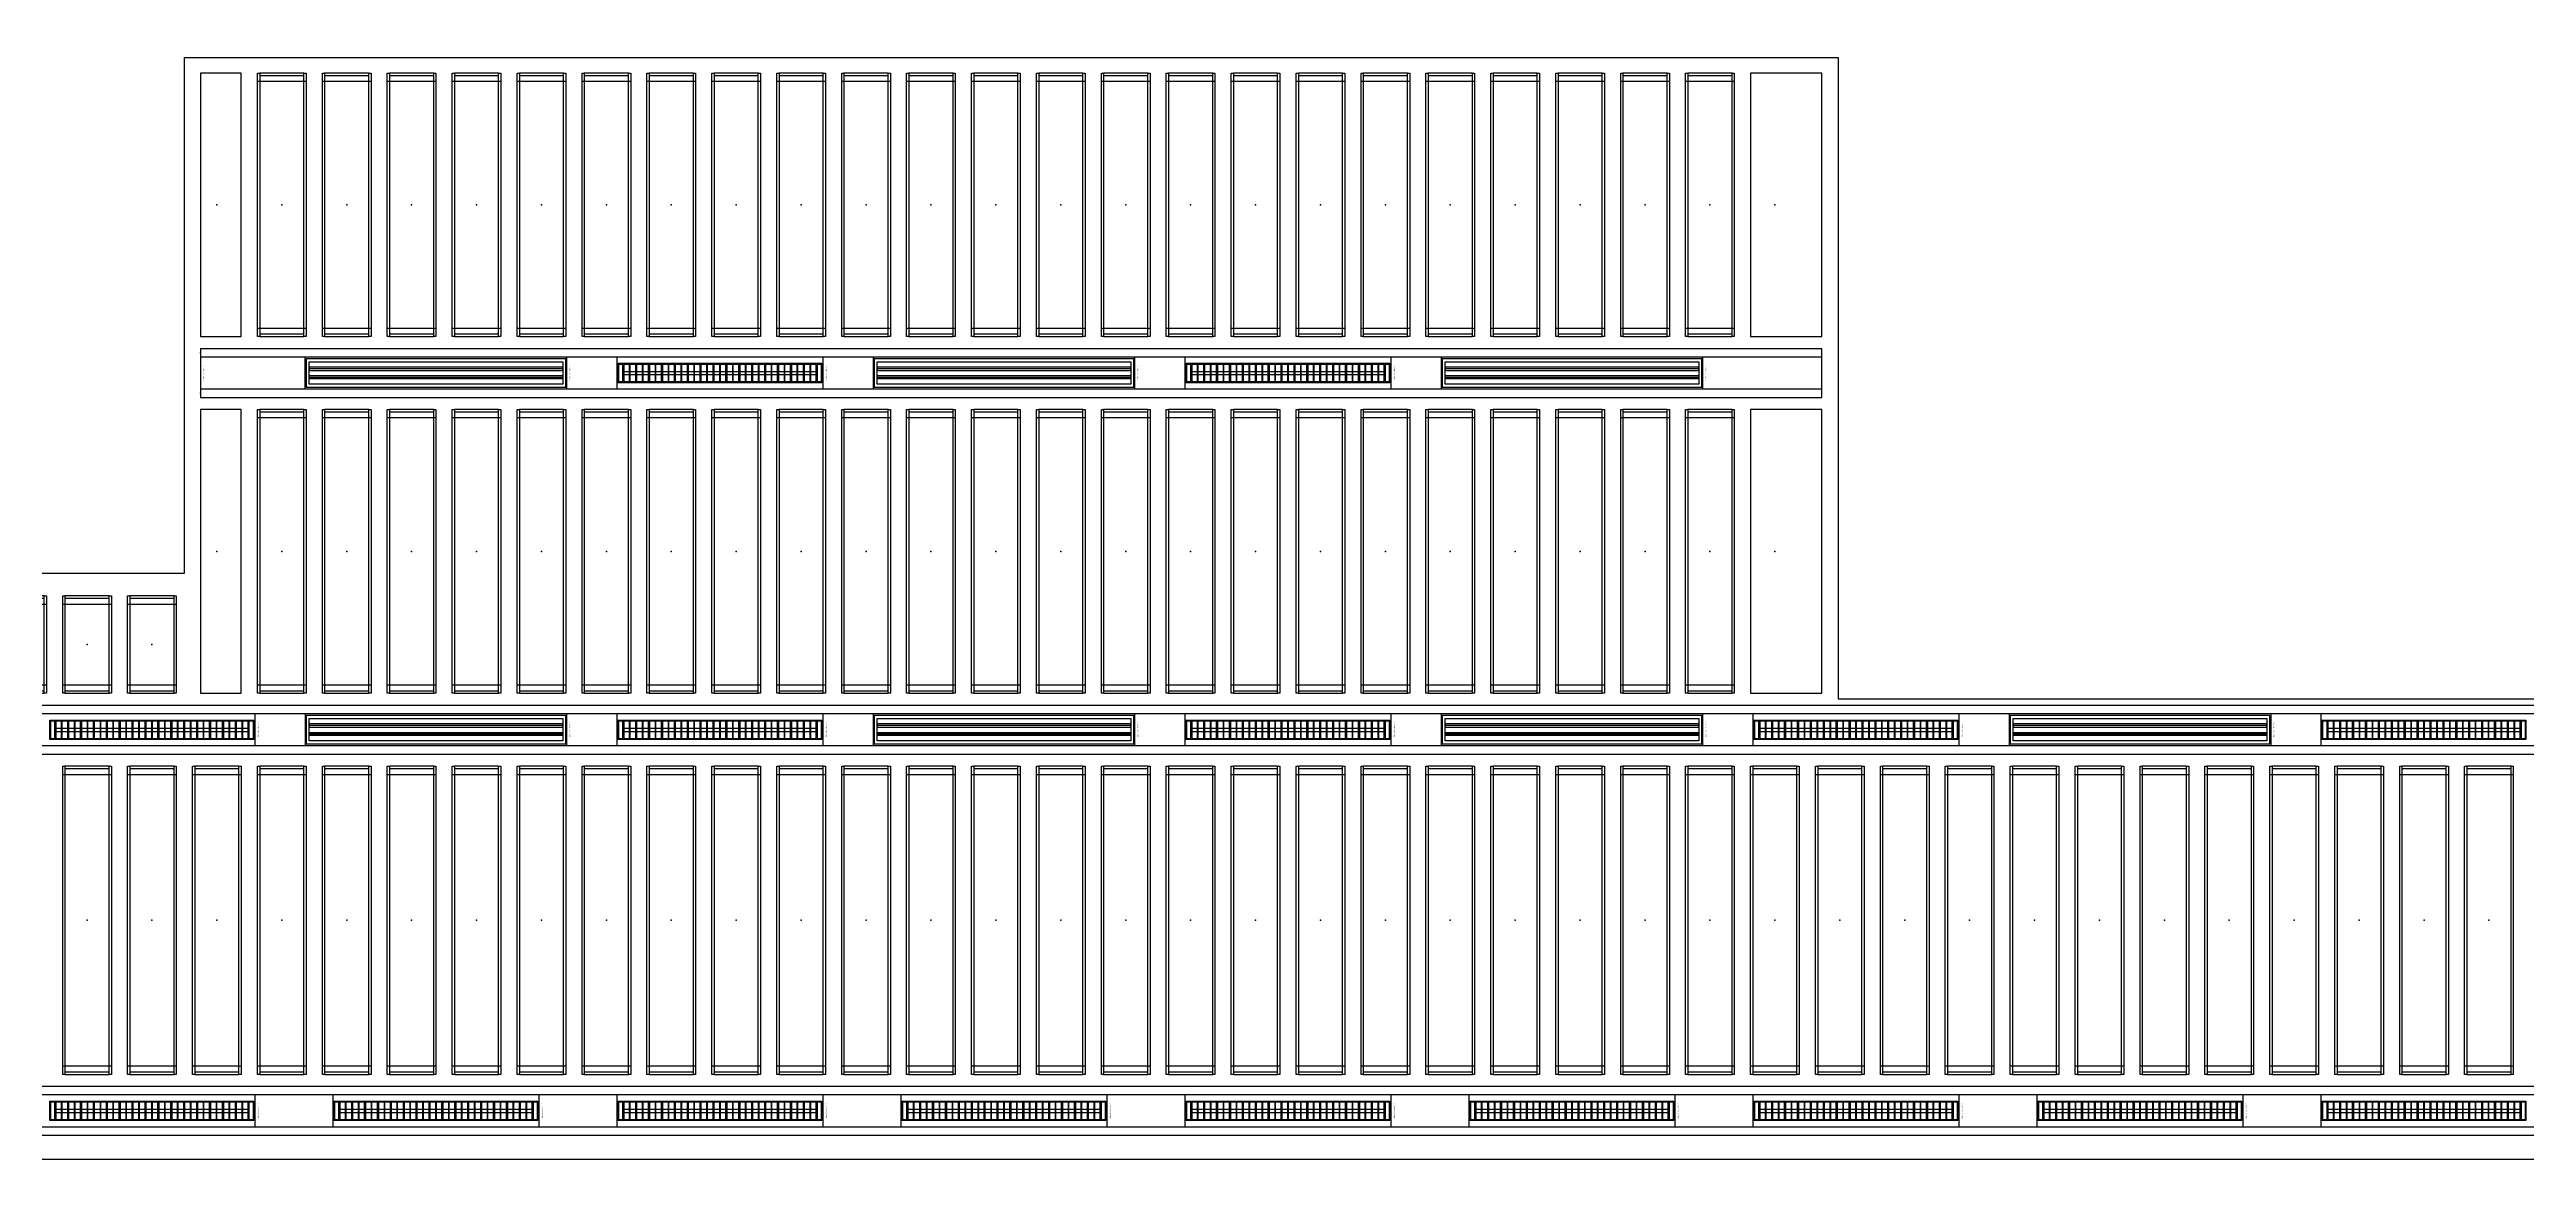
# Model space of a CAD drawing. Header units: millimetres. Extents: x 813027 to 1148939, y -931049 to -10.
# Drawn here: x 903509 to 918771, y -873847 to -867002 of the extents above; entities that cross this region are included whole.
import ezdxf
from ezdxf.enums import TextEntityAlignment as Align

# ---------------------------------------------------------------- set-up
doc = ezdxf.new("R2010")
doc.units = ezdxf.units.MM
for name, color, linetype in [('000 - WIPEOUT', 250, 'Continuous'), ('001 - ASCESSORIES', 1, 'Continuous'), ('A04_TUBE SERIES', 2, 'Continuous'), ('A11_ALU.SOLID SHEET', 7, 'Continuous')]:
    doc.layers.add(name, color=color, linetype=linetype)

# ---------------------------------------------------------------- blocks, each defined once
blk = doc.blocks.new('*U493')
at = {"layer": 'A11_ALU.SOLID SHEET', "color": 0}
blk.add_lwpolyline([(483, -98.8), (483, 98.8), (0, 98.8), (0, -98.8)], close=True, dxfattribs=at)
at = {"layer": 'Defpoints', "color": 250}
blk.add_point((0, 0), dxfattribs=at)
blk.add_text('AL.SHEET-HAT-TYPE-R', height=6, rotation=270, dxfattribs=at).set_placement((15, 0), align=Align.BOTTOM_CENTER)
blk = doc.blocks.new('*U503')
at = {"layer": 'A11_ALU.SOLID SHEET', "color": 0}
blk.add_lwpolyline([(735, -98.8), (735, 98.8), (0, 98.8), (0, -98.8)], close=True, dxfattribs=at)
at = {"layer": 'Defpoints', "color": 250}
blk.add_point((0, 0), dxfattribs=at)
blk.add_text('AL.SHEET-HAT-TYPE-R', height=6, rotation=270, dxfattribs=at).set_placement((15, 0), align=Align.BOTTOM_CENTER)
blk = doc.blocks.new('*U485')
at = {"color": 1}
blk.add_wipeout([(628, -60), (-629, -60), (-629, 60), (628, 60)], dxfattribs=at).dxf.layer = '000 - WIPEOUT'
at = {"layer": '001 - ASCESSORIES', "color": 0}
blk.add_lwpolyline([(628, -60), (-629, -60), (-629, 60), (628, 60)], close=True, dxfattribs=at)
at = {"layer": '001 - ASCESSORIES'}
for points in [[(623, -55), (-624, -55), (-624, 55), (623, 55)], [(-593, -55), (-598, -55), (-598, 55), (-593, 55)], [(-559, -55), (-554, -55), (-554, 55), (-559, 55)], [(-514, -55), (-519, -55), (-519, 55), (-514, 55)], [(-479, -55), (-474, -55), (-474, 55), (-479, 55)], [(-435, -55), (-440, -55), (-440, 55), (-435, 55)], [(-400, -55), (-395, -55), (-395, 55), (-400, 55)], [(-355, -55), (-360, -55), (-360, 55), (-355, 55)], [(-320, -55), (-315, -55), (-315, 55), (-320, 55)], [(-276, -55), (-281, -55), (-281, 55), (-276, 55)], [(-241, -55), (-236, -55), (-236, 55), (-241, 55)], [(-196, -55), (-201, -55), (-201, 55), (-196, 55)], [(-161, -55), (-156, -55), (-156, 55), (-161, 55)], [(-117, -55), (-122, -55), (-122, 55), (-117, 55)], [(-82, -55), (-77, -55), (-77, 55), (-82, 55)], [(-37, -55), (-42, -55), (-42, 55), (-37, 55)], [(-3, -55), (3, -55), (3, 55), (-3, 55)], [(42, -55), (37, -55), (37, 55), (42, 55)], [(77, -55), (82, -55), (82, 55), (77, 55)], [(122, -55), (117, -55), (117, 55), (122, 55)], [(156, -55), (161, -55), (161, 55), (156, 55)], [(201, -55), (196, -55), (196, 55), (201, 55)], [(236, -55), (241, -55), (241, 55), (236, 55)], [(281, -55), (276, -55), (276, 55), (281, 55)], [(315, -55), (320, -55), (320, 55), (315, 55)], [(360, -55), (355, -55), (355, 55), (360, 55)], [(395, -55), (400, -55), (400, 55), (395, 55)], [(440, -55), (435, -55), (435, 55), (440, 55)], [(474, -55), (479, -55), (479, 55), (474, 55)], [(519, -55), (514, -55), (514, 55), (519, 55)], [(554, -55), (559, -55), (559, 55), (554, 55)], [(598, -55), (593, -55), (593, 55), (598, 55)]]:
    blk.add_lwpolyline(points, close=True, dxfattribs=at)
for points in [[(-593, 10), (-559, 10)], [(-554, 10), (-519, 10)], [(-514, 10), (-479, 10)], [(-474, 10), (-440, 10)], [(-435, 10), (-400, 10)], [(-395, 10), (-360, 10)], [(-355, 10), (-320, 10)], [(-315, 10), (-281, 10)], [(-276, 10), (-241, 10)], [(-236, 10), (-201, 10)], [(-196, 10), (-161, 10)], [(-156, 10), (-122, 10)], [(-117, 10), (-82, 10)], [(-77, 10), (-42, 10)], [(-37, 10), (-3, 10)], [(3, 10), (37, 10)], [(42, 10), (77, 10)], [(82, 10), (117, 10)], [(122, 10), (156, 10)], [(161, 10), (196, 10)], [(201, 10), (236, 10)], [(241, 10), (276, 10)], [(281, 10), (315, 10)], [(320, 10), (355, 10)], [(360, 10), (395, 10)], [(400, 10), (435, 10)], [(440, 10), (474, 10)], [(479, 10), (514, 10)], [(519, 10), (554, 10)], [(559, 10), (593, 10)], [(-593, -10), (-559, -10)], [(-554, -10), (-519, -10)], [(-514, -10), (-479, -10)], [(-474, -10), (-440, -10)], [(-435, -10), (-400, -10)], [(-395, -10), (-360, -10)], [(-355, -10), (-320, -10)], [(-315, -10), (-281, -10)], [(-276, -10), (-241, -10)], [(-236, -10), (-201, -10)], [(-196, -10), (-161, -10)], [(-156, -10), (-122, -10)], [(-117, -10), (-82, -10)], [(-77, -10), (-42, -10)], [(-37, -10), (-3, -10)], [(3, -10), (37, -10)], [(42, -10), (77, -10)], [(82, -10), (117, -10)], [(122, -10), (156, -10)], [(161, -10), (196, -10)], [(201, -10), (236, -10)], [(241, -10), (276, -10)], [(281, -10), (315, -10)], [(320, -10), (355, -10)], [(360, -10), (395, -10)], [(400, -10), (435, -10)], [(440, -10), (474, -10)], [(479, -10), (514, -10)], [(519, -10), (554, -10)], [(559, -10), (593, -10)]]:
    blk.add_lwpolyline(points, dxfattribs=at)
blk = doc.blocks.new('*U484')
at = {"layer": '001 - ASCESSORIES', "color": 0, "linetype": 'ByBlock'}
blk.add_lwpolyline([(800, 87), (-800, 87), (-800, -87), (800, -87)], close=True, dxfattribs=at)
at = {"layer": '001 - ASCESSORIES', "linetype": 'ByBlock'}
for points in [[(-782, 69), (782, 69), (782, -69), (-782, -69)], [(782, 36), (-782, 36), (-782, 16), (782, 16)], [(-782, -16), (782, -16), (782, -36), (-782, -36)]]:
    blk.add_lwpolyline(points, close=True, dxfattribs=at)
for points in [[(782, 26), (-782, 26)], [(-782, -26), (782, -26)]]:
    blk.add_lwpolyline(points, dxfattribs=at)
blk = doc.blocks.new('*U488')
at = {"layer": 'A11_ALU.SOLID SHEET', "color": 0}
blk.add_lwpolyline([(311.5, -98.8), (311.5, 98.8), (0, 98.8), (0, -98.8)], close=True, dxfattribs=at)
at = {"layer": 'Defpoints', "color": 250}
blk.add_point((0, 0), dxfattribs=at)
blk.add_text('AL.SHEET-HAT-TYPE-R', height=6, rotation=270, dxfattribs=at).set_placement((15, 0), align=Align.BOTTOM_CENTER)
blk = doc.blocks.new('*U494')
at = {"layer": 'A11_ALU.SOLID SHEET', "color": 0}
blk.add_lwpolyline([(483, -98.8), (483, 98.8), (0, 98.8), (0, -98.8)], close=True, dxfattribs=at)
at = {"layer": 'Defpoints', "color": 250}
blk.add_point((0, 0), dxfattribs=at)
blk.add_text('AL.SHEET-HAT-TYPE-R', height=6, rotation=270, dxfattribs=at).set_placement((15, 0), align=Align.BOTTOM_CENTER)
blk = doc.blocks.new('*U504')
blk.add_wipeout([(-25, 0), (25, 0), (25, 9990), (-25, 9990)]).dxf.layer = '000 - WIPEOUT'
blk.add_point((0, 0))
at = {"layer": 'A04_TUBE SERIES', "color": 0}
blk.add_lwpolyline([(-25, 0), (25, 0), (25, 9990), (-25, 9990)], close=True, dxfattribs=at)
blk.add_attdef('EXTR.OVL-LENGTH_', (-25, -59), '', height=5)
blk = doc.blocks.new('*U502')
blk.add_wipeout([(-25, 0), (25, 0), (25, 9990), (-25, 9990)]).dxf.layer = '000 - WIPEOUT'
blk.add_point((0, 0))
at = {"layer": 'A04_TUBE SERIES', "color": 0}
blk.add_lwpolyline([(-25, 0), (25, 0), (25, 9990), (-25, 9990)], close=True, dxfattribs=at)
blk.add_attdef('EXTR.OVL-LENGTH_', (-25, -59), '', height=5)
blk = doc.blocks.new('*U489')
at = {"layer": 'A11_ALU.SOLID SHEET', "color": 0}
blk.add_lwpolyline([(645, -99), (645, 99), (0, 99), (0, -99)], close=True, dxfattribs=at)
at = {"layer": 'Defpoints', "color": 250}
blk.add_point((0, 0), dxfattribs=at)
blk.add_text('AL.SHEET-HAT-TYPE-R', height=6, rotation=270, dxfattribs=at).set_placement((15, 0), align=Align.BOTTOM_CENTER)
blk = doc.blocks.new('*U495')
blk.add_wipeout([(-25, 0), (25, 0), (25, 134900), (-25, 134900)]).dxf.layer = '000 - WIPEOUT'
at = {"layer": 'A04_TUBE SERIES', "color": 0}
blk.add_lwpolyline([(-25, 0), (25, 0), (25, 134900), (-25, 134900)], close=True, dxfattribs=at)
blk.add_attdef('EXTR.OVL-LENGTH_', (-25, -59), '', height=5)
blk = doc.blocks.new('*U492')
blk.add_wipeout([(-25, 0), (25, 0), (25, 134900), (-25, 134900)]).dxf.layer = '000 - WIPEOUT'
at = {"layer": 'A04_TUBE SERIES', "color": 0}
blk.add_lwpolyline([(-25, 0), (25, 0), (25, 134900), (-25, 134900)], close=True, dxfattribs=at)
blk.add_attdef('EXTR.OVL-LENGTH_', (-25, -59), '', height=5)
blk = doc.blocks.new('*U514')
for p, q in [((-762.8, 4250), (-762.8, 4550)), ((762.5, 4550), (762.5, 4250)), ((-762.8, 3850), (-762.8, 4150)), ((762.5, 4150), (762.5, 3850)), ((-762.8, 3450), (-762.8, 3750)), ((762.5, 3750), (762.5, 3450)), ((-762.8, 3050), (-762.8, 3350)), ((762.5, 3350), (762.5, 3050)), ((-762.8, 2650), (-762.8, 2950)), ((762.5, 2950), (762.5, 2650)), ((-762.8, 2250), (-762.8, 2550)), ((762.5, 2550), (762.5, 2250)), ((-762.8, 1850), (-762.8, 2150)), ((762.5, 2150), (762.5, 1850)), ((-762.8, 1450), (-762.8, 1750)), ((762.5, 1750), (762.5, 1450)), ((-762.8, 1050), (-762.8, 1350)), ((762.5, 1350), (762.5, 1050)), ((-762.8, 650), (-762.8, 950)), ((762.5, 950), (762.5, 650)), ((-762.8, 250), (-762.8, 550)), ((762.5, 550), (762.5, 250)), ((-762.8, -150), (-762.8, 150)), ((762.5, 150), (762.5, -150)), ((-762.8, -550), (-762.8, -250)), ((762.5, -250), (762.5, -550)), ((-762.8, -950), (-762.8, -650)), ((762.5, -650), (762.5, -950)), ((-762.8, -1350), (-762.8, -1050)), ((762.5, -1050), (762.5, -1350)), ((-762.8, -1750), (-762.8, -1450)), ((762.5, -1450), (762.5, -1750)), ((-762.8, -2150), (-762.8, -1850)), ((762.5, -1850), (762.5, -2150)), ((-762.8, -2550), (-762.8, -2250)), ((762.5, -2250), (762.5, -2550)), ((-762.8, -2950), (-762.8, -2650)), ((762.5, -2650), (762.5, -2950)), ((-762.8, -3350), (-762.8, -3050)), ((762.5, -3050), (762.5, -3350)), ((-762.8, -3750), (-762.8, -3450)), ((762.5, -3450), (762.5, -3750)), ((-762.8, -4150), (-762.8, -3850)), ((762.5, -3850), (762.5, -4150)), ((-762.8, -4550), (-762.8, -4250)), ((762.5, -4250), (762.5, -4550))]:
    blk.add_line(p, q)
for p in [(0, 4400), (0, 4000), (0, 3600), (0, 3200), (0, 2800), (0, 2400), (0, 2000), (0, 1600), (0, 1200), (0, 800), (0, 400), (0, 0), (0, -400), (0, -800), (0, -1200), (0, -1600), (0, -2000), (0, -2400), (0, -2800), (0, -3200), (0, -3600), (0, -4000), (0, -4400)]:
    blk.add_point(p)
at = {"layer": 'A11_ALU.SOLID SHEET', "color": 0}
for points in [[(-812.5, 4550), (812.5, 4550), (812.5, 4536), (-812.5, 4536)], [(-812.5, 4264), (-798.5, 4264), (-798.5, 4536), (-812.5, 4536)], [(812.5, 4536), (798.5, 4536), (798.5, 4264), (812.5, 4264)], [(-812.5, 4264), (812.5, 4264), (812.5, 4250), (-812.5, 4250)], [(-812.5, 4150), (812.5, 4150), (812.5, 4136), (-812.5, 4136)], [(-812.5, 3864), (-798.5, 3864), (-798.5, 4136), (-812.5, 4136)], [(812.5, 4136), (798.5, 4136), (798.5, 3864), (812.5, 3864)], [(-812.5, 3864), (812.5, 3864), (812.5, 3850), (-812.5, 3850)], [(-812.5, 3750), (812.5, 3750), (812.5, 3736), (-812.5, 3736)], [(-812.5, 3464), (-798.5, 3464), (-798.5, 3736), (-812.5, 3736)], [(812.5, 3736), (798.5, 3736), (798.5, 3464), (812.5, 3464)], [(-812.5, 3464), (812.5, 3464), (812.5, 3450), (-812.5, 3450)], [(-812.5, 3350), (812.5, 3350), (812.5, 3336), (-812.5, 3336)], [(-812.5, 3064), (-798.5, 3064), (-798.5, 3336), (-812.5, 3336)], [(812.5, 3336), (798.5, 3336), (798.5, 3064), (812.5, 3064)], [(-812.5, 3064), (812.5, 3064), (812.5, 3050), (-812.5, 3050)], [(-812.5, 2950), (812.5, 2950), (812.5, 2936), (-812.5, 2936)], [(-812.5, 2664), (-798.5, 2664), (-798.5, 2936), (-812.5, 2936)], [(812.5, 2936), (798.5, 2936), (798.5, 2664), (812.5, 2664)], [(-812.5, 2664), (812.5, 2664), (812.5, 2650), (-812.5, 2650)], [(-812.5, 2550), (812.5, 2550), (812.5, 2536), (-812.5, 2536)], [(-812.5, 2264), (-798.5, 2264), (-798.5, 2536), (-812.5, 2536)], [(812.5, 2536), (798.5, 2536), (798.5, 2264), (812.5, 2264)], [(-812.5, 2264), (812.5, 2264), (812.5, 2250), (-812.5, 2250)], [(-812.5, 2150), (812.5, 2150), (812.5, 2136), (-812.5, 2136)], [(-812.5, 1864), (-798.5, 1864), (-798.5, 2136), (-812.5, 2136)], [(812.5, 2136), (798.5, 2136), (798.5, 1864), (812.5, 1864)], [(-812.5, 1864), (812.5, 1864), (812.5, 1850), (-812.5, 1850)], [(-812.5, 1750), (812.5, 1750), (812.5, 1736), (-812.5, 1736)], [(-812.5, 1464), (-798.5, 1464), (-798.5, 1736), (-812.5, 1736)], [(812.5, 1736), (798.5, 1736), (798.5, 1464), (812.5, 1464)], [(-812.5, 1464), (812.5, 1464), (812.5, 1450), (-812.5, 1450)], [(-812.5, 1350), (812.5, 1350), (812.5, 1336), (-812.5, 1336)], [(-812.5, 1064), (-798.5, 1064), (-798.5, 1336), (-812.5, 1336)], [(812.5, 1336), (798.5, 1336), (798.5, 1064), (812.5, 1064)], [(-812.5, 1064), (812.5, 1064), (812.5, 1050), (-812.5, 1050)], [(-812.5, 950), (812.5, 950), (812.5, 936), (-812.5, 936)], [(-812.5, 664), (-798.5, 664), (-798.5, 936), (-812.5, 936)], [(812.5, 936), (798.5, 936), (798.5, 664), (812.5, 664)], [(-812.5, 664), (812.5, 664), (812.5, 650), (-812.5, 650)], [(-812.5, 550), (812.5, 550), (812.5, 536), (-812.5, 536)], [(-812.5, 264), (-798.5, 264), (-798.5, 536), (-812.5, 536)], [(812.5, 536), (798.5, 536), (798.5, 264), (812.5, 264)], [(-812.5, 264), (812.5, 264), (812.5, 250), (-812.5, 250)], [(-812.5, 150), (812.5, 150), (812.5, 136), (-812.5, 136)], [(-812.5, -136), (-798.5, -136), (-798.5, 136), (-812.5, 136)], [(812.5, 136), (798.5, 136), (798.5, -136), (812.5, -136)], [(-812.5, -136), (812.5, -136), (812.5, -150), (-812.5, -150)], [(-812.5, -250), (812.5, -250), (812.5, -264), (-812.5, -264)], [(-812.5, -536), (-798.5, -536), (-798.5, -264), (-812.5, -264)], [(812.5, -264), (798.5, -264), (798.5, -536), (812.5, -536)], [(-812.5, -536), (812.5, -536), (812.5, -550), (-812.5, -550)], [(-812.5, -650), (812.5, -650), (812.5, -664), (-812.5, -664)], [(-812.5, -936), (-798.5, -936), (-798.5, -664), (-812.5, -664)], [(812.5, -664), (798.5, -664), (798.5, -936), (812.5, -936)], [(-812.5, -936), (812.5, -936), (812.5, -950), (-812.5, -950)], [(-812.5, -1050), (812.5, -1050), (812.5, -1064), (-812.5, -1064)], [(-812.5, -1336), (-798.5, -1336), (-798.5, -1064), (-812.5, -1064)], [(812.5, -1064), (798.5, -1064), (798.5, -1336), (812.5, -1336)], [(-812.5, -1336), (812.5, -1336), (812.5, -1350), (-812.5, -1350)], [(-812.5, -1450), (812.5, -1450), (812.5, -1464), (-812.5, -1464)], [(-812.5, -1736), (-798.5, -1736), (-798.5, -1464), (-812.5, -1464)], [(812.5, -1464), (798.5, -1464), (798.5, -1736), (812.5, -1736)], [(-812.5, -1736), (812.5, -1736), (812.5, -1750), (-812.5, -1750)], [(-812.5, -1850), (812.5, -1850), (812.5, -1864), (-812.5, -1864)], [(-812.5, -2136), (-798.5, -2136), (-798.5, -1864), (-812.5, -1864)], [(812.5, -1864), (798.5, -1864), (798.5, -2136), (812.5, -2136)], [(-812.5, -2136), (812.5, -2136), (812.5, -2150), (-812.5, -2150)], [(-812.5, -2250), (812.5, -2250), (812.5, -2264), (-812.5, -2264)], [(-812.5, -2536), (-798.5, -2536), (-798.5, -2264), (-812.5, -2264)], [(812.5, -2264), (798.5, -2264), (798.5, -2536), (812.5, -2536)], [(-812.5, -2536), (812.5, -2536), (812.5, -2550), (-812.5, -2550)], [(-812.5, -2650), (812.5, -2650), (812.5, -2664), (-812.5, -2664)], [(-812.5, -2936), (-798.5, -2936), (-798.5, -2664), (-812.5, -2664)], [(812.5, -2664), (798.5, -2664), (798.5, -2936), (812.5, -2936)], [(-812.5, -2936), (812.5, -2936), (812.5, -2950), (-812.5, -2950)], [(-812.5, -3050), (812.5, -3050), (812.5, -3064), (-812.5, -3064)], [(-812.5, -3336), (-798.5, -3336), (-798.5, -3064), (-812.5, -3064)], [(812.5, -3064), (798.5, -3064), (798.5, -3336), (812.5, -3336)], [(-812.5, -3336), (812.5, -3336), (812.5, -3350), (-812.5, -3350)], [(-812.5, -3450), (812.5, -3450), (812.5, -3464), (-812.5, -3464)], [(-812.5, -3736), (-798.5, -3736), (-798.5, -3464), (-812.5, -3464)], [(812.5, -3464), (798.5, -3464), (798.5, -3736), (812.5, -3736)], [(-812.5, -3736), (812.5, -3736), (812.5, -3750), (-812.5, -3750)], [(-812.5, -3850), (812.5, -3850), (812.5, -3864), (-812.5, -3864)], [(-812.5, -4136), (-798.5, -4136), (-798.5, -3864), (-812.5, -3864)], [(812.5, -3864), (798.5, -3864), (798.5, -4136), (812.5, -4136)], [(-812.5, -4136), (812.5, -4136), (812.5, -4150), (-812.5, -4150)], [(-812.5, -4250), (812.5, -4250), (812.5, -4264), (-812.5, -4264)], [(-812.5, -4536), (-798.5, -4536), (-798.5, -4264), (-812.5, -4264)], [(812.5, -4264), (798.5, -4264), (798.5, -4536), (812.5, -4536)], [(-812.5, -4536), (812.5, -4536), (812.5, -4550), (-812.5, -4550)]]:
    blk.add_lwpolyline(points, close=True, dxfattribs=at)
blk = doc.blocks.new('*U515')
for p, q in [((-900.3, 56250), (-900.3, 56550)), ((900, 56550), (900, 56250)), ((-900.3, 55850), (-900.3, 56150)), ((900, 56150), (900, 55850)), ((-900.3, 55450), (-900.3, 55750)), ((900, 55750), (900, 55450)), ((-900.3, 55050), (-900.3, 55350)), ((900, 55350), (900, 55050)), ((-900.3, 54650), (-900.3, 54950)), ((900, 54950), (900, 54650)), ((-900.3, 54250), (-900.3, 54550)), ((900, 54550), (900, 54250)), ((-900.3, 53850), (-900.3, 54150)), ((900, 54150), (900, 53850)), ((-900.3, 53450), (-900.3, 53750)), ((900, 53750), (900, 53450)), ((-900.3, 53050), (-900.3, 53350)), ((900, 53350), (900, 53050)), ((-900.3, 52650), (-900.3, 52950)), ((900, 52950), (900, 52650)), ((-900.3, 52250), (-900.3, 52550)), ((900, 52550), (900, 52250)), ((-900.3, 51850), (-900.3, 52150)), ((900, 52150), (900, 51850)), ((-900.3, 51450), (-900.3, 51750)), ((900, 51750), (900, 51450)), ((-900.3, 51050), (-900.3, 51350)), ((900, 51350), (900, 51050)), ((-900.3, 50650), (-900.3, 50950)), ((900, 50950), (900, 50650)), ((-900.3, 50250), (-900.3, 50550)), ((900, 50550), (900, 50250)), ((-900.3, 49850), (-900.3, 50150)), ((900, 50150), (900, 49850)), ((-900.3, 49450), (-900.3, 49750)), ((900, 49750), (900, 49450)), ((-900.3, 49050), (-900.3, 49350)), ((900, 49350), (900, 49050)), ((-900.3, 48650), (-900.3, 48950)), ((900, 48950), (900, 48650)), ((-900.3, 48250), (-900.3, 48550)), ((900, 48550), (900, 48250)), ((-900.3, 47850), (-900.3, 48150)), ((900, 48150), (900, 47850)), ((-900.3, 47450), (-900.3, 47750)), ((900, 47750), (900, 47450)), ((-900.3, 47050), (-900.3, 47350)), ((900, 47350), (900, 47050)), ((-900.3, 46650), (-900.3, 46950)), ((900, 46950), (900, 46650)), ((-900.3, 46250), (-900.3, 46550)), ((900, 46550), (900, 46250)), ((-900.3, 45850), (-900.3, 46150)), ((900, 46150), (900, 45850)), ((-900.3, 45450), (-900.3, 45750)), ((900, 45750), (900, 45450)), ((-900.3, 45050), (-900.3, 45350)), ((900, 45350), (900, 45050)), ((-900.3, 44650), (-900.3, 44950)), ((900, 44950), (900, 44650)), ((-900.3, 44250), (-900.3, 44550)), ((900, 44550), (900, 44250)), ((-900.3, 43850), (-900.3, 44150)), ((900, 44150), (900, 43850)), ((-900.3, 43450), (-900.3, 43750)), ((900, 43750), (900, 43450)), ((-900.3, 43050), (-900.3, 43350)), ((900, 43350), (900, 43050)), ((-900.3, 42650), (-900.3, 42950)), ((900, 42950), (900, 42650)), ((-900.3, 42250), (-900.3, 42550)), ((900, 42550), (900, 42250)), ((-900.3, 41850), (-900.3, 42150)), ((900, 42150), (900, 41850)), ((-900.3, 41450), (-900.3, 41750)), ((900, 41750), (900, 41450))]:
    blk.add_line(p, q)
for p in [(0, 56400), (0, 56000), (0, 55600), (0, 55200), (0, 54800), (0, 54400), (0, 54000), (0, 53600), (0, 53200), (0, 52800), (0, 52400), (0, 52000), (0, 51600), (0, 51200), (0, 50800), (0, 50400), (0, 50000), (0, 49600), (0, 49200), (0, 48800), (0, 48400), (0, 48000), (0, 47600), (0, 47200), (0, 46800), (0, 46400), (0, 46000), (0, 45600), (0, 45200), (0, 44800), (0, 44400), (0, 44000), (0, 43600), (0, 43200), (0, 42800), (0, 42400), (0, 42000), (0, 41600)]:
    blk.add_point(p)
at = {"layer": 'A11_ALU.SOLID SHEET', "color": 0}
for points in [[(-950, 56550), (950, 56550), (950, 56536), (-950, 56536)], [(-950, 56264), (-936, 56264), (-936, 56536), (-950, 56536)], [(950, 56536), (936, 56536), (936, 56264), (950, 56264)], [(-950, 56264), (950, 56264), (950, 56250), (-950, 56250)], [(-950, 56150), (950, 56150), (950, 56136), (-950, 56136)], [(-950, 55864), (-936, 55864), (-936, 56136), (-950, 56136)], [(950, 56136), (936, 56136), (936, 55864), (950, 55864)], [(-950, 55864), (950, 55864), (950, 55850), (-950, 55850)], [(-950, 55750), (950, 55750), (950, 55736), (-950, 55736)], [(-950, 55464), (-936, 55464), (-936, 55736), (-950, 55736)], [(950, 55736), (936, 55736), (936, 55464), (950, 55464)], [(-950, 55464), (950, 55464), (950, 55450), (-950, 55450)], [(-950, 55350), (950, 55350), (950, 55336), (-950, 55336)], [(-950, 55064), (-936, 55064), (-936, 55336), (-950, 55336)], [(950, 55336), (936, 55336), (936, 55064), (950, 55064)], [(-950, 55064), (950, 55064), (950, 55050), (-950, 55050)], [(-950, 54950), (950, 54950), (950, 54936), (-950, 54936)], [(-950, 54664), (-936, 54664), (-936, 54936), (-950, 54936)], [(950, 54936), (936, 54936), (936, 54664), (950, 54664)], [(-950, 54664), (950, 54664), (950, 54650), (-950, 54650)], [(-950, 54550), (950, 54550), (950, 54536), (-950, 54536)], [(-950, 54264), (-936, 54264), (-936, 54536), (-950, 54536)], [(950, 54536), (936, 54536), (936, 54264), (950, 54264)], [(-950, 54264), (950, 54264), (950, 54250), (-950, 54250)], [(-950, 54150), (950, 54150), (950, 54136), (-950, 54136)], [(-950, 53864), (-936, 53864), (-936, 54136), (-950, 54136)], [(950, 54136), (936, 54136), (936, 53864), (950, 53864)], [(-950, 53864), (950, 53864), (950, 53850), (-950, 53850)], [(-950, 53750), (950, 53750), (950, 53736), (-950, 53736)], [(-950, 53464), (-936, 53464), (-936, 53736), (-950, 53736)], [(950, 53736), (936, 53736), (936, 53464), (950, 53464)], [(-950, 53464), (950, 53464), (950, 53450), (-950, 53450)], [(-950, 53350), (950, 53350), (950, 53336), (-950, 53336)], [(-950, 53064), (-936, 53064), (-936, 53336), (-950, 53336)], [(950, 53336), (936, 53336), (936, 53064), (950, 53064)], [(-950, 53064), (950, 53064), (950, 53050), (-950, 53050)], [(-950, 52950), (950, 52950), (950, 52936), (-950, 52936)], [(-950, 52664), (-936, 52664), (-936, 52936), (-950, 52936)], [(950, 52936), (936, 52936), (936, 52664), (950, 52664)], [(-950, 52664), (950, 52664), (950, 52650), (-950, 52650)], [(-950, 52550), (950, 52550), (950, 52536), (-950, 52536)], [(-950, 52264), (-936, 52264), (-936, 52536), (-950, 52536)], [(950, 52536), (936, 52536), (936, 52264), (950, 52264)], [(-950, 52264), (950, 52264), (950, 52250), (-950, 52250)], [(-950, 52150), (950, 52150), (950, 52136), (-950, 52136)], [(-950, 51864), (-936, 51864), (-936, 52136), (-950, 52136)], [(950, 52136), (936, 52136), (936, 51864), (950, 51864)], [(-950, 51864), (950, 51864), (950, 51850), (-950, 51850)], [(-950, 51750), (950, 51750), (950, 51736), (-950, 51736)], [(-950, 51464), (-936, 51464), (-936, 51736), (-950, 51736)], [(950, 51736), (936, 51736), (936, 51464), (950, 51464)], [(-950, 51464), (950, 51464), (950, 51450), (-950, 51450)], [(-950, 51350), (950, 51350), (950, 51336), (-950, 51336)], [(-950, 51064), (-936, 51064), (-936, 51336), (-950, 51336)], [(950, 51336), (936, 51336), (936, 51064), (950, 51064)], [(-950, 51064), (950, 51064), (950, 51050), (-950, 51050)], [(-950, 50950), (950, 50950), (950, 50936), (-950, 50936)], [(-950, 50664), (-936, 50664), (-936, 50936), (-950, 50936)], [(950, 50936), (936, 50936), (936, 50664), (950, 50664)], [(-950, 50664), (950, 50664), (950, 50650), (-950, 50650)], [(-950, 50550), (950, 50550), (950, 50536), (-950, 50536)], [(-950, 50264), (-936, 50264), (-936, 50536), (-950, 50536)], [(950, 50536), (936, 50536), (936, 50264), (950, 50264)], [(-950, 50264), (950, 50264), (950, 50250), (-950, 50250)], [(-950, 50150), (950, 50150), (950, 50136), (-950, 50136)], [(-950, 49864), (-936, 49864), (-936, 50136), (-950, 50136)], [(950, 50136), (936, 50136), (936, 49864), (950, 49864)], [(-950, 49864), (950, 49864), (950, 49850), (-950, 49850)], [(-950, 49750), (950, 49750), (950, 49736), (-950, 49736)], [(-950, 49464), (-936, 49464), (-936, 49736), (-950, 49736)], [(950, 49736), (936, 49736), (936, 49464), (950, 49464)], [(-950, 49464), (950, 49464), (950, 49450), (-950, 49450)], [(-950, 49350), (950, 49350), (950, 49336), (-950, 49336)], [(-950, 49064), (-936, 49064), (-936, 49336), (-950, 49336)], [(950, 49336), (936, 49336), (936, 49064), (950, 49064)], [(-950, 49064), (950, 49064), (950, 49050), (-950, 49050)], [(-950, 48950), (950, 48950), (950, 48936), (-950, 48936)], [(-950, 48664), (-936, 48664), (-936, 48936), (-950, 48936)], [(950, 48936), (936, 48936), (936, 48664), (950, 48664)], [(-950, 48664), (950, 48664), (950, 48650), (-950, 48650)], [(-950, 48550), (950, 48550), (950, 48536), (-950, 48536)], [(-950, 48264), (-936, 48264), (-936, 48536), (-950, 48536)], [(950, 48536), (936, 48536), (936, 48264), (950, 48264)], [(-950, 48264), (950, 48264), (950, 48250), (-950, 48250)], [(-950, 48150), (950, 48150), (950, 48136), (-950, 48136)], [(-950, 47864), (-936, 47864), (-936, 48136), (-950, 48136)], [(950, 48136), (936, 48136), (936, 47864), (950, 47864)], [(-950, 47864), (950, 47864), (950, 47850), (-950, 47850)], [(-950, 47750), (950, 47750), (950, 47736), (-950, 47736)], [(-950, 47464), (-936, 47464), (-936, 47736), (-950, 47736)], [(950, 47736), (936, 47736), (936, 47464), (950, 47464)], [(-950, 47464), (950, 47464), (950, 47450), (-950, 47450)], [(-950, 47350), (950, 47350), (950, 47336), (-950, 47336)], [(-950, 47064), (-936, 47064), (-936, 47336), (-950, 47336)], [(950, 47336), (936, 47336), (936, 47064), (950, 47064)], [(-950, 47064), (950, 47064), (950, 47050), (-950, 47050)], [(-950, 46950), (950, 46950), (950, 46936), (-950, 46936)], [(-950, 46664), (-936, 46664), (-936, 46936), (-950, 46936)], [(950, 46936), (936, 46936), (936, 46664), (950, 46664)], [(-950, 46664), (950, 46664), (950, 46650), (-950, 46650)], [(-950, 46550), (950, 46550), (950, 46536), (-950, 46536)], [(-950, 46264), (-936, 46264), (-936, 46536), (-950, 46536)], [(950, 46536), (936, 46536), (936, 46264), (950, 46264)], [(-950, 46264), (950, 46264), (950, 46250), (-950, 46250)], [(-950, 46150), (950, 46150), (950, 46136), (-950, 46136)], [(-950, 45864), (-936, 45864), (-936, 46136), (-950, 46136)], [(950, 46136), (936, 46136), (936, 45864), (950, 45864)], [(-950, 45864), (950, 45864), (950, 45850), (-950, 45850)], [(-950, 45750), (950, 45750), (950, 45736), (-950, 45736)], [(-950, 45464), (-936, 45464), (-936, 45736), (-950, 45736)], [(950, 45736), (936, 45736), (936, 45464), (950, 45464)], [(-950, 45464), (950, 45464), (950, 45450), (-950, 45450)], [(-950, 45350), (950, 45350), (950, 45336), (-950, 45336)], [(-950, 45064), (-936, 45064), (-936, 45336), (-950, 45336)], [(950, 45336), (936, 45336), (936, 45064), (950, 45064)], [(-950, 45064), (950, 45064), (950, 45050), (-950, 45050)], [(-950, 44950), (950, 44950), (950, 44936), (-950, 44936)], [(-950, 44664), (-936, 44664), (-936, 44936), (-950, 44936)], [(950, 44936), (936, 44936), (936, 44664), (950, 44664)], [(-950, 44664), (950, 44664), (950, 44650), (-950, 44650)], [(-950, 44550), (950, 44550), (950, 44536), (-950, 44536)], [(-950, 44264), (-936, 44264), (-936, 44536), (-950, 44536)], [(950, 44536), (936, 44536), (936, 44264), (950, 44264)], [(-950, 44264), (950, 44264), (950, 44250), (-950, 44250)], [(-950, 44150), (950, 44150), (950, 44136), (-950, 44136)], [(-950, 43864), (-936, 43864), (-936, 44136), (-950, 44136)], [(950, 44136), (936, 44136), (936, 43864), (950, 43864)], [(-950, 43864), (950, 43864), (950, 43850), (-950, 43850)], [(-950, 43750), (950, 43750), (950, 43736), (-950, 43736)], [(-950, 43464), (-936, 43464), (-936, 43736), (-950, 43736)], [(950, 43736), (936, 43736), (936, 43464), (950, 43464)], [(-950, 43464), (950, 43464), (950, 43450), (-950, 43450)], [(-950, 43350), (950, 43350), (950, 43336), (-950, 43336)], [(-950, 43064), (-936, 43064), (-936, 43336), (-950, 43336)], [(950, 43336), (936, 43336), (936, 43064), (950, 43064)], [(-950, 43064), (950, 43064), (950, 43050), (-950, 43050)], [(-950, 42950), (950, 42950), (950, 42936), (-950, 42936)], [(-950, 42664), (-936, 42664), (-936, 42936), (-950, 42936)], [(950, 42936), (936, 42936), (936, 42664), (950, 42664)], [(-950, 42664), (950, 42664), (950, 42650), (-950, 42650)], [(-950, 42550), (950, 42550), (950, 42536), (-950, 42536)], [(-950, 42264), (-936, 42264), (-936, 42536), (-950, 42536)], [(950, 42536), (936, 42536), (936, 42264), (950, 42264)], [(-950, 42264), (950, 42264), (950, 42250), (-950, 42250)], [(-950, 42150), (950, 42150), (950, 42136), (-950, 42136)], [(-950, 41864), (-936, 41864), (-936, 42136), (-950, 42136)], [(950, 42136), (936, 42136), (936, 41864), (950, 41864)], [(-950, 41864), (950, 41864), (950, 41850), (-950, 41850)], [(-950, 41750), (950, 41750), (950, 41736), (-950, 41736)], [(-950, 41464), (-936, 41464), (-936, 41736), (-950, 41736)], [(950, 41736), (936, 41736), (936, 41464), (950, 41464)], [(-950, 41464), (950, 41464), (950, 41450), (-950, 41450)]]:
    blk.add_lwpolyline(points, close=True, dxfattribs=at)
blk = doc.blocks.new('*U516')
for p, q in [((-825.3, 4250), (-825.3, 4550)), ((825, 4550), (825, 4250)), ((-825.3, 3850), (-825.3, 4150)), ((825, 4150), (825, 3850)), ((-825.3, 3450), (-825.3, 3750)), ((825, 3750), (825, 3450)), ((-825.3, 3050), (-825.3, 3350)), ((825, 3350), (825, 3050)), ((-825.3, 2650), (-825.3, 2950)), ((825, 2950), (825, 2650)), ((-825.3, 2250), (-825.3, 2550)), ((825, 2550), (825, 2250)), ((-825.3, 1850), (-825.3, 2150)), ((825, 2150), (825, 1850)), ((-825.3, 1450), (-825.3, 1750)), ((825, 1750), (825, 1450)), ((-825.3, 1050), (-825.3, 1350)), ((825, 1350), (825, 1050)), ((-825.3, 650), (-825.3, 950)), ((825, 950), (825, 650)), ((-825.3, 250), (-825.3, 550)), ((825, 550), (825, 250)), ((-825.3, -150), (-825.3, 150)), ((825, 150), (825, -150)), ((-825.3, -550), (-825.3, -250)), ((825, -250), (825, -550)), ((-825.3, -950), (-825.3, -650)), ((825, -650), (825, -950)), ((-825.3, -1350), (-825.3, -1050)), ((825, -1050), (825, -1350)), ((-825.3, -1750), (-825.3, -1450)), ((825, -1450), (825, -1750)), ((-825.3, -2150), (-825.3, -1850)), ((825, -1850), (825, -2150)), ((-825.3, -2550), (-825.3, -2250)), ((825, -2250), (825, -2550)), ((-825.3, -2950), (-825.3, -2650)), ((825, -2650), (825, -2950)), ((-825.3, -3350), (-825.3, -3050)), ((825, -3050), (825, -3350)), ((-825.3, -3750), (-825.3, -3450)), ((825, -3450), (825, -3750)), ((-825.3, -4150), (-825.3, -3850)), ((825, -3850), (825, -4150)), ((-825.3, -4550), (-825.3, -4250)), ((825, -4250), (825, -4550))]:
    blk.add_line(p, q)
for p in [(0, 4400), (0, 4000), (0, 3600), (0, 3200), (0, 2800), (0, 2400), (0, 2000), (0, 1600), (0, 1200), (0, 800), (0, 400), (0, 0), (0, -400), (0, -800), (0, -1200), (0, -1600), (0, -2000), (0, -2400), (0, -2800), (0, -3200), (0, -3600), (0, -4000), (0, -4400)]:
    blk.add_point(p)
at = {"layer": 'A11_ALU.SOLID SHEET', "color": 0}
for points in [[(-875, 4550), (875, 4550), (875, 4536), (-875, 4536)], [(-875, 4264), (-861, 4264), (-861, 4536), (-875, 4536)], [(875, 4536), (861, 4536), (861, 4264), (875, 4264)], [(-875, 4264), (875, 4264), (875, 4250), (-875, 4250)], [(-875, 4150), (875, 4150), (875, 4136), (-875, 4136)], [(-875, 3864), (-861, 3864), (-861, 4136), (-875, 4136)], [(875, 4136), (861, 4136), (861, 3864), (875, 3864)], [(-875, 3864), (875, 3864), (875, 3850), (-875, 3850)], [(-875, 3750), (875, 3750), (875, 3736), (-875, 3736)], [(-875, 3464), (-861, 3464), (-861, 3736), (-875, 3736)], [(875, 3736), (861, 3736), (861, 3464), (875, 3464)], [(-875, 3464), (875, 3464), (875, 3450), (-875, 3450)], [(-875, 3350), (875, 3350), (875, 3336), (-875, 3336)], [(-875, 3064), (-861, 3064), (-861, 3336), (-875, 3336)], [(875, 3336), (861, 3336), (861, 3064), (875, 3064)], [(-875, 3064), (875, 3064), (875, 3050), (-875, 3050)], [(-875, 2950), (875, 2950), (875, 2936), (-875, 2936)], [(-875, 2664), (-861, 2664), (-861, 2936), (-875, 2936)], [(875, 2936), (861, 2936), (861, 2664), (875, 2664)], [(-875, 2664), (875, 2664), (875, 2650), (-875, 2650)], [(-875, 2550), (875, 2550), (875, 2536), (-875, 2536)], [(-875, 2264), (-861, 2264), (-861, 2536), (-875, 2536)], [(875, 2536), (861, 2536), (861, 2264), (875, 2264)], [(-875, 2264), (875, 2264), (875, 2250), (-875, 2250)], [(-875, 2150), (875, 2150), (875, 2136), (-875, 2136)], [(-875, 1864), (-861, 1864), (-861, 2136), (-875, 2136)], [(875, 2136), (861, 2136), (861, 1864), (875, 1864)], [(-875, 1864), (875, 1864), (875, 1850), (-875, 1850)], [(-875, 1750), (875, 1750), (875, 1736), (-875, 1736)], [(-875, 1464), (-861, 1464), (-861, 1736), (-875, 1736)], [(875, 1736), (861, 1736), (861, 1464), (875, 1464)], [(-875, 1464), (875, 1464), (875, 1450), (-875, 1450)], [(-875, 1350), (875, 1350), (875, 1336), (-875, 1336)], [(-875, 1064), (-861, 1064), (-861, 1336), (-875, 1336)], [(875, 1336), (861, 1336), (861, 1064), (875, 1064)], [(-875, 1064), (875, 1064), (875, 1050), (-875, 1050)], [(-875, 950), (875, 950), (875, 936), (-875, 936)], [(-875, 664), (-861, 664), (-861, 936), (-875, 936)], [(875, 936), (861, 936), (861, 664), (875, 664)], [(-875, 664), (875, 664), (875, 650), (-875, 650)], [(-875, 550), (875, 550), (875, 536), (-875, 536)], [(-875, 264), (-861, 264), (-861, 536), (-875, 536)], [(875, 536), (861, 536), (861, 264), (875, 264)], [(-875, 264), (875, 264), (875, 250), (-875, 250)], [(-875, 150), (875, 150), (875, 136), (-875, 136)], [(-875, -136), (-861, -136), (-861, 136), (-875, 136)], [(875, 136), (861, 136), (861, -136), (875, -136)], [(-875, -136), (875, -136), (875, -150), (-875, -150)], [(-875, -250), (875, -250), (875, -264), (-875, -264)], [(-875, -536), (-861, -536), (-861, -264), (-875, -264)], [(875, -264), (861, -264), (861, -536), (875, -536)], [(-875, -536), (875, -536), (875, -550), (-875, -550)], [(-875, -650), (875, -650), (875, -664), (-875, -664)], [(-875, -936), (-861, -936), (-861, -664), (-875, -664)], [(875, -664), (861, -664), (861, -936), (875, -936)], [(-875, -936), (875, -936), (875, -950), (-875, -950)], [(-875, -1050), (875, -1050), (875, -1064), (-875, -1064)], [(-875, -1336), (-861, -1336), (-861, -1064), (-875, -1064)], [(875, -1064), (861, -1064), (861, -1336), (875, -1336)], [(-875, -1336), (875, -1336), (875, -1350), (-875, -1350)], [(-875, -1450), (875, -1450), (875, -1464), (-875, -1464)], [(-875, -1736), (-861, -1736), (-861, -1464), (-875, -1464)], [(875, -1464), (861, -1464), (861, -1736), (875, -1736)], [(-875, -1736), (875, -1736), (875, -1750), (-875, -1750)], [(-875, -1850), (875, -1850), (875, -1864), (-875, -1864)], [(-875, -2136), (-861, -2136), (-861, -1864), (-875, -1864)], [(875, -1864), (861, -1864), (861, -2136), (875, -2136)], [(-875, -2136), (875, -2136), (875, -2150), (-875, -2150)], [(-875, -2250), (875, -2250), (875, -2264), (-875, -2264)], [(-875, -2536), (-861, -2536), (-861, -2264), (-875, -2264)], [(875, -2264), (861, -2264), (861, -2536), (875, -2536)], [(-875, -2536), (875, -2536), (875, -2550), (-875, -2550)], [(-875, -2650), (875, -2650), (875, -2664), (-875, -2664)], [(-875, -2936), (-861, -2936), (-861, -2664), (-875, -2664)], [(875, -2664), (861, -2664), (861, -2936), (875, -2936)], [(-875, -2936), (875, -2936), (875, -2950), (-875, -2950)], [(-875, -3050), (875, -3050), (875, -3064), (-875, -3064)], [(-875, -3336), (-861, -3336), (-861, -3064), (-875, -3064)], [(875, -3064), (861, -3064), (861, -3336), (875, -3336)], [(-875, -3336), (875, -3336), (875, -3350), (-875, -3350)], [(-875, -3450), (875, -3450), (875, -3464), (-875, -3464)], [(-875, -3736), (-861, -3736), (-861, -3464), (-875, -3464)], [(875, -3464), (861, -3464), (861, -3736), (875, -3736)], [(-875, -3736), (875, -3736), (875, -3750), (-875, -3750)], [(-875, -3850), (875, -3850), (875, -3864), (-875, -3864)], [(-875, -4136), (-861, -4136), (-861, -3864), (-875, -3864)], [(875, -3864), (861, -3864), (861, -4136), (875, -4136)], [(-875, -4136), (875, -4136), (875, -4150), (-875, -4150)], [(-875, -4250), (875, -4250), (875, -4264), (-875, -4264)], [(-875, -4536), (-861, -4536), (-861, -4264), (-875, -4264)], [(875, -4264), (861, -4264), (861, -4536), (875, -4536)], [(-875, -4536), (875, -4536), (875, -4550), (-875, -4550)]]:
    blk.add_lwpolyline(points, close=True, dxfattribs=at)
blk = doc.blocks.new('*U518')
for p, q in [((-250.3, 5250), (-250.3, 5550)), ((250, 5550), (250, 5250)), ((-250.3, 4850), (-250.3, 5150)), ((250, 5150), (250, 4850)), ((-250.3, 4450), (-250.3, 4750)), ((250, 4750), (250, 4450)), ((-250.3, 4050), (-250.3, 4350)), ((250, 4350), (250, 4050)), ((-250.3, 3650), (-250.3, 3950)), ((250, 3950), (250, 3650)), ((-250.3, 3250), (-250.3, 3550)), ((250, 3550), (250, 3250)), ((-250.3, 2850), (-250.3, 3150)), ((250, 3150), (250, 2850)), ((-250.3, 2450), (-250.3, 2750)), ((250, 2750), (250, 2450)), ((-250.3, 2050), (-250.3, 2350)), ((250, 2350), (250, 2050)), ((-250.3, 1650), (-250.3, 1950)), ((250, 1950), (250, 1650)), ((-250.3, 1250), (-250.3, 1550)), ((250, 1550), (250, 1250)), ((-250.3, 850), (-250.3, 1150)), ((250, 1150), (250, 850)), ((-250.3, 450), (-250.3, 750)), ((250, 750), (250, 450)), ((-250.3, 50), (-250.3, 350)), ((250, 350), (250, 50)), ((-250.3, -350), (-250.3, -50)), ((250, -50), (250, -350)), ((-250.3, -750), (-250.3, -450)), ((250, -450), (250, -750)), ((-250.3, -1150), (-250.3, -850)), ((250, -850), (250, -1150)), ((-250.3, -1550), (-250.3, -1250)), ((250, -1250), (250, -1550)), ((-250.3, -1950), (-250.3, -1650)), ((250, -1650), (250, -1950)), ((-250.3, -2350), (-250.3, -2050)), ((250, -2050), (250, -2350)), ((-250.3, -2750), (-250.3, -2450)), ((250, -2450), (250, -2750)), ((-250.3, -3150), (-250.3, -2850)), ((250, -2850), (250, -3150)), ((-250.3, -3550), (-250.3, -3250)), ((250, -3250), (250, -3550)), ((-250.3, -3950), (-250.3, -3650)), ((250, -3650), (250, -3950)), ((-250.3, -4350), (-250.3, -4050)), ((250, -4050), (250, -4350)), ((-250.3, -4750), (-250.3, -4450)), ((250, -4450), (250, -4750)), ((-250.3, -5150), (-250.3, -4850)), ((250, -4850), (250, -5150)), ((-250.3, -5550), (-250.3, -5250)), ((250, -5250), (250, -5550))]:
    blk.add_line(p, q)
for p in [(0, 5400), (0, 5000), (0, 4600), (0, 4200), (0, 3800), (0, 3400), (0, 3000), (0, 2600), (0, 2200), (0, 1800), (0, 1400), (0, 1000), (0, 600), (0, 200), (0, -200), (0, -600), (0, -1000), (0, -1400), (0, -1800), (0, -2200), (0, -2600), (0, -3000), (0, -3400), (0, -3800), (0, -4200), (0, -4600), (0, -5000), (0, -5400)]:
    blk.add_point(p)
at = {"layer": 'A11_ALU.SOLID SHEET', "color": 0}
for points in [[(-300, 5550), (300, 5550), (300, 5536), (-300, 5536)], [(-300, 5264), (-286, 5264), (-286, 5536), (-300, 5536)], [(300, 5536), (286, 5536), (286, 5264), (300, 5264)], [(-300, 5264), (300, 5264), (300, 5250), (-300, 5250)], [(-300, 5150), (300, 5150), (300, 5136), (-300, 5136)], [(-300, 4864), (-286, 4864), (-286, 5136), (-300, 5136)], [(300, 5136), (286, 5136), (286, 4864), (300, 4864)], [(-300, 4864), (300, 4864), (300, 4850), (-300, 4850)], [(-300, 4750), (300, 4750), (300, 4736), (-300, 4736)], [(-300, 4464), (-286, 4464), (-286, 4736), (-300, 4736)], [(300, 4736), (286, 4736), (286, 4464), (300, 4464)], [(-300, 4464), (300, 4464), (300, 4450), (-300, 4450)], [(-300, 4350), (300, 4350), (300, 4336), (-300, 4336)], [(-300, 4064), (-286, 4064), (-286, 4336), (-300, 4336)], [(300, 4336), (286, 4336), (286, 4064), (300, 4064)], [(-300, 4064), (300, 4064), (300, 4050), (-300, 4050)], [(-300, 3950), (300, 3950), (300, 3936), (-300, 3936)], [(-300, 3664), (-286, 3664), (-286, 3936), (-300, 3936)], [(300, 3936), (286, 3936), (286, 3664), (300, 3664)], [(-300, 3664), (300, 3664), (300, 3650), (-300, 3650)], [(-300, 3550), (300, 3550), (300, 3536), (-300, 3536)], [(-300, 3264), (-286, 3264), (-286, 3536), (-300, 3536)], [(300, 3536), (286, 3536), (286, 3264), (300, 3264)], [(-300, 3264), (300, 3264), (300, 3250), (-300, 3250)], [(-300, 3150), (300, 3150), (300, 3136), (-300, 3136)], [(-300, 2864), (-286, 2864), (-286, 3136), (-300, 3136)], [(300, 3136), (286, 3136), (286, 2864), (300, 2864)], [(-300, 2864), (300, 2864), (300, 2850), (-300, 2850)], [(-300, 2750), (300, 2750), (300, 2736), (-300, 2736)], [(-300, 2464), (-286, 2464), (-286, 2736), (-300, 2736)], [(300, 2736), (286, 2736), (286, 2464), (300, 2464)], [(-300, 2464), (300, 2464), (300, 2450), (-300, 2450)], [(-300, 2350), (300, 2350), (300, 2336), (-300, 2336)], [(-300, 2064), (-286, 2064), (-286, 2336), (-300, 2336)], [(300, 2336), (286, 2336), (286, 2064), (300, 2064)], [(-300, 2064), (300, 2064), (300, 2050), (-300, 2050)], [(-300, 1950), (300, 1950), (300, 1936), (-300, 1936)], [(-300, 1664), (-286, 1664), (-286, 1936), (-300, 1936)], [(300, 1936), (286, 1936), (286, 1664), (300, 1664)], [(-300, 1664), (300, 1664), (300, 1650), (-300, 1650)], [(-300, 1550), (300, 1550), (300, 1536), (-300, 1536)], [(-300, 1264), (-286, 1264), (-286, 1536), (-300, 1536)], [(300, 1536), (286, 1536), (286, 1264), (300, 1264)], [(-300, 1264), (300, 1264), (300, 1250), (-300, 1250)], [(-300, 1150), (300, 1150), (300, 1136), (-300, 1136)], [(-300, 864), (-286, 864), (-286, 1136), (-300, 1136)], [(300, 1136), (286, 1136), (286, 864), (300, 864)], [(-300, 864), (300, 864), (300, 850), (-300, 850)], [(-300, 750), (300, 750), (300, 736), (-300, 736)], [(-300, 464), (-286, 464), (-286, 736), (-300, 736)], [(300, 736), (286, 736), (286, 464), (300, 464)], [(-300, 464), (300, 464), (300, 450), (-300, 450)], [(-300, 350), (300, 350), (300, 336), (-300, 336)], [(-300, 64), (-286, 64), (-286, 336), (-300, 336)], [(300, 336), (286, 336), (286, 64), (300, 64)], [(-300, 64), (300, 64), (300, 50), (-300, 50)], [(-300, -50), (300, -50), (300, -64), (-300, -64)], [(-300, -336), (-286, -336), (-286, -64), (-300, -64)], [(300, -64), (286, -64), (286, -336), (300, -336)], [(-300, -336), (300, -336), (300, -350), (-300, -350)], [(-300, -450), (300, -450), (300, -464), (-300, -464)], [(-300, -736), (-286, -736), (-286, -464), (-300, -464)], [(300, -464), (286, -464), (286, -736), (300, -736)], [(-300, -736), (300, -736), (300, -750), (-300, -750)], [(-300, -850), (300, -850), (300, -864), (-300, -864)], [(-300, -1136), (-286, -1136), (-286, -864), (-300, -864)], [(300, -864), (286, -864), (286, -1136), (300, -1136)], [(-300, -1136), (300, -1136), (300, -1150), (-300, -1150)], [(-300, -1250), (300, -1250), (300, -1264), (-300, -1264)], [(-300, -1536), (-286, -1536), (-286, -1264), (-300, -1264)], [(300, -1264), (286, -1264), (286, -1536), (300, -1536)], [(-300, -1536), (300, -1536), (300, -1550), (-300, -1550)], [(-300, -1650), (300, -1650), (300, -1664), (-300, -1664)], [(-300, -1936), (-286, -1936), (-286, -1664), (-300, -1664)], [(300, -1664), (286, -1664), (286, -1936), (300, -1936)], [(-300, -1936), (300, -1936), (300, -1950), (-300, -1950)], [(-300, -2050), (300, -2050), (300, -2064), (-300, -2064)], [(-300, -2336), (-286, -2336), (-286, -2064), (-300, -2064)], [(300, -2064), (286, -2064), (286, -2336), (300, -2336)], [(-300, -2336), (300, -2336), (300, -2350), (-300, -2350)], [(-300, -2450), (300, -2450), (300, -2464), (-300, -2464)], [(-300, -2736), (-286, -2736), (-286, -2464), (-300, -2464)], [(300, -2464), (286, -2464), (286, -2736), (300, -2736)], [(-300, -2736), (300, -2736), (300, -2750), (-300, -2750)], [(-300, -2850), (300, -2850), (300, -2864), (-300, -2864)], [(-300, -3136), (-286, -3136), (-286, -2864), (-300, -2864)], [(300, -2864), (286, -2864), (286, -3136), (300, -3136)], [(-300, -3136), (300, -3136), (300, -3150), (-300, -3150)], [(-300, -3250), (300, -3250), (300, -3264), (-300, -3264)], [(-300, -3536), (-286, -3536), (-286, -3264), (-300, -3264)], [(300, -3264), (286, -3264), (286, -3536), (300, -3536)], [(-300, -3536), (300, -3536), (300, -3550), (-300, -3550)], [(-300, -3650), (300, -3650), (300, -3664), (-300, -3664)], [(-300, -3936), (-286, -3936), (-286, -3664), (-300, -3664)], [(300, -3664), (286, -3664), (286, -3936), (300, -3936)], [(-300, -3936), (300, -3936), (300, -3950), (-300, -3950)], [(-300, -4050), (300, -4050), (300, -4064), (-300, -4064)], [(-300, -4336), (-286, -4336), (-286, -4064), (-300, -4064)], [(300, -4064), (286, -4064), (286, -4336), (300, -4336)], [(-300, -4336), (300, -4336), (300, -4350), (-300, -4350)], [(-300, -4450), (300, -4450), (300, -4464), (-300, -4464)], [(-300, -4736), (-286, -4736), (-286, -4464), (-300, -4464)], [(300, -4464), (286, -4464), (286, -4736), (300, -4736)], [(-300, -4736), (300, -4736), (300, -4750), (-300, -4750)], [(-300, -4850), (300, -4850), (300, -4864), (-300, -4864)], [(-300, -5136), (-286, -5136), (-286, -4864), (-300, -4864)], [(300, -4864), (286, -4864), (286, -5136), (300, -5136)], [(-300, -5136), (300, -5136), (300, -5150), (-300, -5150)], [(-300, -5250), (300, -5250), (300, -5264), (-300, -5264)], [(-300, -5536), (-286, -5536), (-286, -5264), (-300, -5264)], [(300, -5264), (286, -5264), (286, -5536), (300, -5536)], [(-300, -5536), (300, -5536), (300, -5550), (-300, -5550)]]:
    blk.add_lwpolyline(points, close=True, dxfattribs=at)
blk = doc.blocks.new('*U545')
blk.add_point((0, 0))
blk.add_wipeout([(875, 250), (875, 500), (-875, 500), (-875, 250)]).dxf.layer = '000 - WIPEOUT'
blk.add_point((0, 400))
at = {"layer": 'A11_ALU.SOLID SHEET', "color": 0}
blk.add_lwpolyline([(875, 250), (875, 500), (-875, 500), (-875, 250)], close=True, dxfattribs=at)
blk = doc.blocks.new('*U546')
blk.add_point((0, 0))
blk.add_wipeout([(812.5, 250), (812.5, 500), (-812.5, 500), (-812.5, 250)]).dxf.layer = '000 - WIPEOUT'
blk.add_point((0, 400))
at = {"layer": 'A11_ALU.SOLID SHEET', "color": 0}
blk.add_lwpolyline([(812.5, 250), (812.5, 500), (-812.5, 500), (-812.5, 250)], close=True, dxfattribs=at)
blk = doc.blocks.new('*U549')
blk.add_point((0, 0))
blk.add_wipeout([(812.5, 250), (812.5, 690), (-812.5, 690), (-812.5, 250)]).dxf.layer = '000 - WIPEOUT'
blk.add_point((0, 400))
at = {"layer": 'A11_ALU.SOLID SHEET', "color": 0}
blk.add_lwpolyline([(812.5, 250), (812.5, 690), (-812.5, 690), (-812.5, 250)], close=True, dxfattribs=at)
blk = doc.blocks.new('*U550')
blk.add_point((0, 0))
blk.add_wipeout([(875, 250), (875, 690), (-875, 690), (-875, 250)]).dxf.layer = '000 - WIPEOUT'
blk.add_point((0, 400))
at = {"layer": 'A11_ALU.SOLID SHEET', "color": 0}
blk.add_lwpolyline([(875, 250), (875, 690), (-875, 690), (-875, 250)], close=True, dxfattribs=at)
blk = doc.blocks.new('C-2-PP21-AR-4160-01-B_20250829-084416_NEWCL')
blk.add_lwpolyline([(-19350, -9295), (-154550, -9295), (-154550, -7995), (-154500, -7995), (-154500, -5680), (-154500, -5680), (-142750, -5680), (-142750, -2500), (-132560, -2500), (-132560, -6455), (-117731, -6455), (-117731, -5800), (-117350, -5800), (-117350, -5345), (-113350, -5345), (-113350, -5347), (-96550, -5347), (-96550, -2450), (-92235, -2450), (-92235, -6455), (-84190, -6455)])
for name, p in [('*U489', (-142650, -4445)), ('*U484', (-141200, -4445)), ('*U488', (-140395, -4445)), ('*U488', (-138816, -4445)), ('*U484', (-137700, -4445)), ('*U488', (-135316, -4445)), ('*U484', (-134200, -4445)), ('*U503', (-133395, -4445)), ('*U488', (-142316, -6645)), ('*U484', (-141200, -6645)), ('*U488', (-140395, -6645)), ('*U488', (-138816, -6645)), ('*U484', (-137700, -6645)), ('*U488', (-136895, -6645)), ('*U488', (-135316, -6645)), ('*U484', (-134200, -6645)), ('*U488', (-133395, -6645)), ('*U488', (-131816, -6645)), ('*U484', (-130700, -6645)), ('*U494', (-142316, -8995)), ('*U493', (-138816, -8995)), ('*U493', (-133566, -8995)), ('*U493', (-131816, -8995))]:
    blk.add_blockref(name, p)
for p in [(-139450, -4445), (-135950, -4445), (-142950, -6645), (-139450, -6645), (-135950, -6645), (-132450, -6645), (-128950, -6645), (-142950, -8995), (-139450, -8995), (-135950, -8995), (-132450, -8995), (-128950, -8995)]:
    blk.add_blockref('*U485', p)
for name, p in [('*U488', (-136895, -4445)), ('*U488', (-129895, -6645)), ('*U493', (-140566, -8995)), ('*U493', (-137066, -8995)), ('*U493', (-135316, -8995)), ('*U493', (-130066, -8995))]:
    blk.add_blockref(name, p)
at = {"rotation": 270}
for name, p in [('*U504', (-142650, -4320)), ('*U502', (-142650, -4570)), ('*U492', (-154400, -6520)), ('*U492', (-154400, -6770))]:
    blk.add_blockref(name, p, dxfattribs=at)
for p in [(-141200, -8995), (-137700, -8995), (-134200, -8995), (-130700, -8995)]:
    blk.add_blockref('*U485', p)
for name, p, rotation in [('*U514', (-137750, -3408), 90), ('*U516', (-137750, -5545), 90), ('*U518', (-148350, -6120), 90), ('*U495', (-154400, -8870), 270), ('*U495', (-154400, -9120), 270)]:
    blk.add_blockref(name, p, dxfattribs=dict(rotation=rotation))
at = {"rotation": 90}
blk.add_blockref('*U515', (-86950, -7820), dxfattribs=at)
at = {"layer": 'A11_ALU.SOLID SHEET', "color": 2}
for name, p, rotation in [('*U546', (-142150, -3408), 90), ('*U549', (-133350, -3408), 270), ('*U545', (-142150, -5545), 90), ('*U550', (-133350, -5545), 270)]:
    blk.add_blockref(name, p, dxfattribs=dict(at, rotation=rotation))

msp = doc.modelspace()

# ---------------------------------------------------------------- block references
msp.add_blockref('C-2-PP21-AR-4160-01-B_20250829-084416_NEWCL', (1047090, -864552))

doc.saveas('drawing.dxf')
